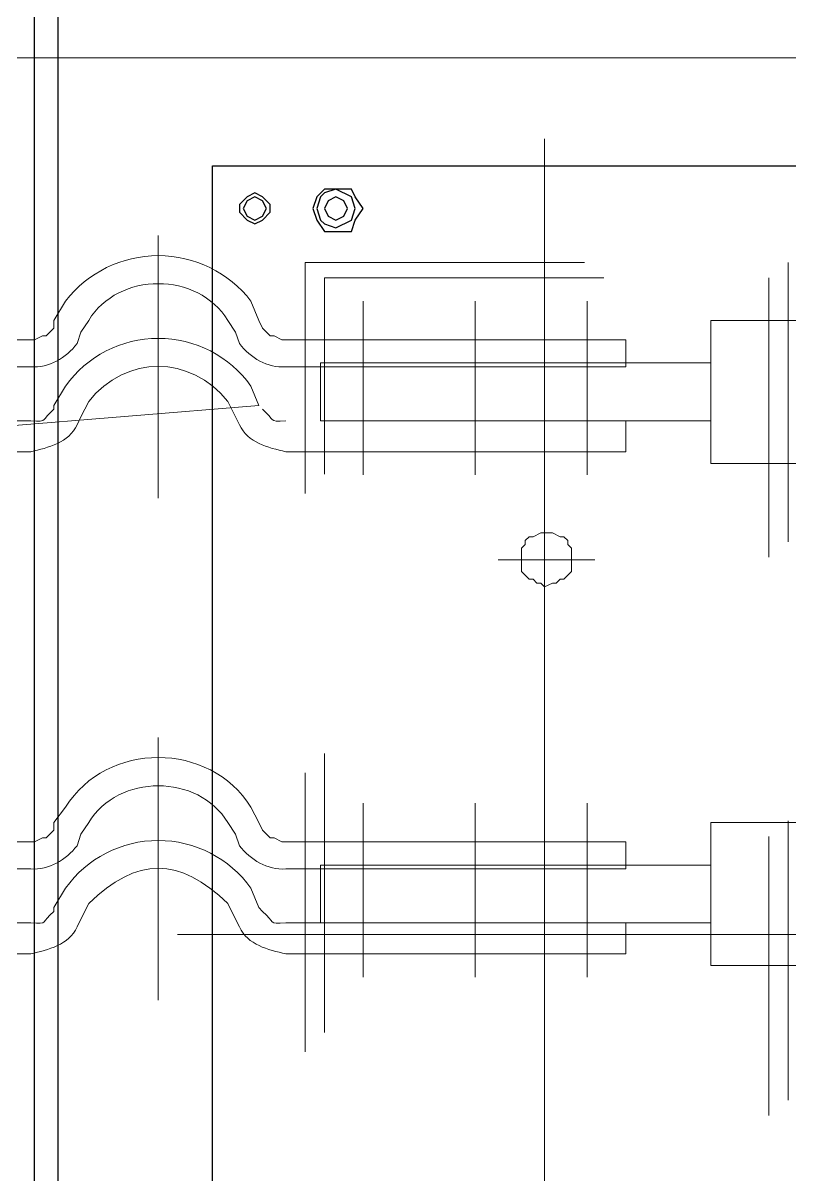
# Model space of a CAD drawing. Header units: metres. Extents: x 530959 to 531458, y 2674234 to 2674577.
# Drawn here: x 531159.1289 to 531159.4034, y 2674393.171 to 2674393.5835 of the extents above; entities that cross this region are included whole.
import ezdxf

# ---------------------------------------------------------------- set-up
doc = ezdxf.new("R2010")
doc.units = ezdxf.units.M
doc.linetypes.add('PDF_IMPORT', pattern=[1, 0.8, -0.2])
doc.layers.add('300mm Hume Pipe', color=74, linetype='Continuous')
doc.layers.add('IDT', color=7, linetype='Continuous')

# ---------------------------------------------------------------- blocks, each defined once
blk = doc.blocks.new('IDT')
at = {"layer": 'IDT', "color": 0, "lineweight": 25}
for p, q in [((17.00597749382158, 12.43073513703428), (17.00597749382158, 13.75164378777674)), ((17.01427616581421, 13.75164378777674), (17.01427616581421, 12.43073513703428)), ((16.95065124651163, 13.68110311637577), (16.95065124651163, 13.13060924936474)), ((16.90085783140492, 13.15412280649855), (16.89947468098561, 13.14997335523969)), ((16.90639043308354, 13.15412280649855), (16.90085783140492, 13.15412280649855)), ((16.90639043308354, 13.15273965607878), (16.90085783140492, 13.14997335523969)), ((16.9105398843424, 13.15412280649855), (16.90639043308354, 13.15412280649855)), ((16.9105398843424, 13.15135650565924), (16.90639043308354, 13.15273965607878)), ((16.91330618518148, 13.14997335523969), (16.9105398843424, 13.15412280649855)), ((16.91192303476217, 13.14997335523969), (16.9105398843424, 13.15135650565924)), ((16.93543659189552, 13.15135650565924), (16.93267029105644, 13.14997335523969)), ((16.93820289273506, 13.14997335523969), (16.93543659189552, 13.15135650565924)), ((16.89947468098561, 13.14997335523969), (16.89670838014607, 13.14582390398061)), ((16.90085783140492, 13.14997335523969), (16.89947468098561, 13.14582390398084)), ((16.90362413224446, 13.14859020481993), (16.90224098182469, 13.14582390398061)), ((16.90362413224446, 13.14859020481993), (16.90224098182469, 13.14582390398061)), ((16.90639043308354, 13.14997335523969), (16.90362413224446, 13.14859020481993)), ((16.90639043308354, 13.14997335523969), (16.90362413224446, 13.14859020481993)), ((16.90915673392263, 13.14859020481993), (16.90639043308354, 13.14997335523969)), ((16.90915673392263, 13.14859020481993), (16.90639043308354, 13.14997335523969)), ((16.9105398843424, 13.14582390398061), (16.90915673392263, 13.14859020481993)), ((16.9105398843424, 13.14582390398061), (16.90915673392263, 13.14859020481993)), ((16.91330618518148, 13.14582390398084), (16.91192303476217, 13.14997335523969)), ((16.91468933560125, 13.14582390398061), (16.91330618518148, 13.14997335523969)), ((16.93267029105644, 13.14997335523969), (16.92990399021735, 13.14720705440038)), ((16.92990399021735, 13.14720705440038), (16.92990399021735, 13.14444075356107)), ((16.93267029105644, 13.14859020481993), (16.93128714063667, 13.14582390398061)), ((16.93543659189552, 13.14997335523969), (16.93267029105644, 13.14859020481993)), ((16.93820289273506, 13.14859020481993), (16.93543659189552, 13.14997335523969)), ((16.94096919357415, 13.14720705440038), (16.93820289273506, 13.14997335523969)), ((16.93958604315438, 13.14582390398061), (16.93820289273506, 13.14859020481993)), ((16.94096919357415, 13.14444075356107), (16.94096919357415, 13.14720705440038)), ((16.89670838014607, 13.14582390398061), (16.89947468098561, 13.14167445272176)), ((16.89947468098561, 13.14582390398084), (16.90085783140492, 13.14167445272176)), ((16.90224098182469, 13.14582390398061), (16.90362413224446, 13.14305760314153)), ((16.90224098182469, 13.14582390398061), (16.90362413224446, 13.14305760314153)), ((16.90362413224446, 13.14305760314153), (16.90639043308354, 13.14167445272176)), ((16.90362413224446, 13.14305760314153), (16.90639043308354, 13.14167445272176)), ((16.90639043308354, 13.14167445272176), (16.90915673392263, 13.14305760314153)), ((16.90639043308354, 13.14167445272176), (16.90915673392263, 13.14305760314153)), ((16.90915673392263, 13.14305760314153), (16.9105398843424, 13.14582390398061)), ((16.90915673392263, 13.14305760314153), (16.9105398843424, 13.14582390398061)), ((16.91192303476217, 13.14167445272176), (16.91330618518148, 13.14582390398084)), ((16.91330618518148, 13.14167445272176), (16.91468933560125, 13.14582390398061)), ((16.92990399021735, 13.14444075356107), (16.93267029105644, 13.14167445272176)), ((16.93128714063667, 13.14582390398061), (16.93267029105644, 13.14305760314153)), ((16.93267029105644, 13.14305760314153), (16.93543659189552, 13.14167445272176)), ((16.93543659189552, 13.14167445272176), (16.93820289273506, 13.14305760314153)), ((16.93820289273506, 13.14305760314153), (16.93958604315438, 13.14582390398061)), ((16.93820289273506, 13.14167445272176), (16.94096919357415, 13.14444075356107)), ((16.89947468098561, 13.14167445272176), (16.90085783140492, 13.13890815188267)), ((16.90085783140492, 13.14167445272176), (16.90639043308354, 13.13890815188267)), ((16.90639043308354, 13.13890815188267), (16.9105398843424, 13.14029130230222)), ((16.9105398843424, 13.14029130230222), (16.91192303476217, 13.14167445272176)), ((16.9105398843424, 13.13890815188267), (16.91330618518148, 13.14167445272176)), ((16.93267029105644, 13.14167445272176), (16.93543659189552, 13.14029130230222)), ((16.93543659189552, 13.14029130230222), (16.93820289273506, 13.14167445272176)), ((16.90085783140492, 13.13890815188267), (16.90639043308354, 13.13890815188267)), ((16.90639043308354, 13.13890815188267), (16.9105398843424, 13.13890815188267)), ((16.95065124651163, 13.13060924936474), (16.71136622391649, 13.13060924936474))]:
    blk.add_line(p, q, dxfattribs=at)
at = {"layer": 'IDT', "color": 0, "lineweight": 13}
for p, q in [((16.83170031042371, 13.12092719642749), (16.83170031042371, 13.69216831973279)), ((16.97001535238613, 13.36574482070125), (16.97001535238613, 13.42936974000406)), ((16.81648565580807, 13.38925837783484), (16.81648565580807, 13.42107083748613)), ((16.85659701797684, 13.38925837783484), (16.85659701797684, 13.42107083748613)), ((16.89670838014607, 13.38925837783484), (16.89670838014607, 13.42107083748613)), ((16.69891787013992, 13.40585618287025), (16.96309960028819, 13.40585618287025)), ((16.96309960028819, 13.40585618287025), (16.69891787013992, 13.40585618287025)), ((16.97001535238613, 13.3353155114695), (16.97001535238613, 13.39894043077231)), ((16.81648565580807, 13.35882906860309), (16.81648565580807, 13.39202467867415)), ((16.85659701797684, 13.35882906860309), (16.85659701797684, 13.39202467867415)), ((16.89670838014607, 13.35882906860309), (16.89670838014607, 13.39202467867415)), ((16.83170031042371, 13.25647593755082), (16.83170031042371, 13.28690524678257)), ((16.84829811545913, 13.27169059216669), (16.81371935496853, 13.27169059216669)), ((16.97001535238613, 13.18593526614984), (16.97001535238613, 13.24956018545265)), ((16.81648565580807, 13.20944882328342), (16.81648565580807, 13.24126128293494)), ((16.85659701797684, 13.20944882328342), (16.85659701797684, 13.24126128293494)), ((16.89670838014607, 13.20944882328342), (16.89670838014607, 13.24126128293494)), ((16.97001535238613, 13.15550595691809), (16.97001535238613, 13.2191308762209)), ((16.81648565580807, 13.17901951405167), (16.81648565580807, 13.21221512412274)), ((16.85659701797684, 13.17901951405167), (16.85659701797684, 13.21221512412274)), ((16.89670838014607, 13.17901951405167), (16.89670838014607, 13.21221512412274)), ((16.62007829622124, 13.09188103761528), (18.11111444857741, 13.09188103761528))]:
    blk.add_line(p, q, dxfattribs=at)
at = {"layer": 'IDT', "color": 0, "linetype": 'PDF_IMPORT', "lineweight": 13, "ltscale": 0.04249999999999998}
for p, q in [((16.74456183398732, 13.16518800985557), (16.74456183398732, 13.6479075063047)), ((16.91745563644079, 13.6479075063047), (16.91745563644079, 13.16518800985557)), ((16.91745563644079, 13.16518800985557), (16.74456183398732, 13.16518800985557))]:
    blk.add_line(p, q, dxfattribs=at)
at = {"layer": 'IDT', "color": 0, "linetype": 'PDF_IMPORT', "lineweight": 13, "ltscale": 0.04583333333333339}
for p, q in [((16.75147758608571, 13.17072061153397), (16.75147758608571, 13.64099175420677)), ((16.9105398843424, 13.64099175420677), (16.9105398843424, 13.17072061153397)), ((16.9105398843424, 13.17072061153397), (16.75147758608571, 13.17072061153397))]:
    blk.add_line(p, q, dxfattribs=at)
at = {"layer": 'IDT', "color": 0, "lineweight": 9}
for p, q in [((16.77222484237998, 13.41692138622727), (16.68646951636291, 13.41692138622727)), ((16.77222484237998, 13.36574482070125), (16.77222484237998, 13.41692138622727)), ((16.91192303476217, 13.4017067316114), (16.77222484237998, 13.4017067316114)), ((16.91192303476217, 13.38095947531713), (16.91192303476217, 13.4017067316114)), ((16.77222484237998, 13.38095947531713), (16.91192303476217, 13.38095947531713)), ((16.68646951636291, 13.36574482070125), (16.77222484237998, 13.36574482070125)), ((16.77222484237998, 13.23711183167609), (16.68646951636291, 13.23711183167609)), ((16.77222484237998, 13.18593526614984), (16.77222484237998, 13.23711183167609)), ((16.91192303476217, 13.22189717706021), (16.77222484237998, 13.22189717706021)), ((16.91192303476217, 13.20114992076572), (16.91192303476217, 13.22189717706021)), ((16.77222484237998, 13.20114992076572), (16.91192303476217, 13.20114992076572)), ((16.68646951636291, 13.18593526614984), (16.77222484237998, 13.18593526614984))]:
    blk.add_line(p, q, dxfattribs=at)
at = {"layer": 'IDT', "color": 0, "lineweight": 0}
for p, q in [((16.92437138853873, 13.41277193496842), (16.80265415161173, 13.41277193496842)), ((16.80265415161173, 13.41277193496842), (16.80265415161173, 13.4017067316114)), ((17.13737655316098, 13.41277193496842), (17.01565931623398, 13.41277193496842)), ((16.94096919357415, 13.40308988203117), (16.94235234399392, 13.40032358119186)), ((16.99906151119856, 13.40308988203117), (16.99767836077879, 13.40032358119186)), ((16.80265415161173, 13.4017067316114), (16.92437138853873, 13.4017067316114)), ((16.94235234399392, 13.40032358119186), (16.945118644833, 13.39479097951323)), ((16.99767836077879, 13.40032358119186), (16.99491205993971, 13.39479097951323)), ((17.13737655316098, 13.4017067316114), (17.01565931623398, 13.4017067316114)), ((16.93405344147621, 13.396174129933), (16.93267029105644, 13.39755728035254)), ((16.93681974231529, 13.38925837783484), (16.93405344147621, 13.396174129933)), ((17.00736041371627, 13.396174129933), (17.00321096245742, 13.38925837783484)), ((17.00736041371627, 13.39755728035254), (17.00736041371627, 13.396174129933)), ((16.92437138853873, 13.38234262573667), (16.80265415161173, 13.38234262573667)), ((16.80265415161173, 13.38234262573667), (16.80265415161173, 13.37266057279942)), ((17.13737655316098, 13.38234262573667), (17.01565931623398, 13.38234262573667)), ((16.80265415161173, 13.37266057279942), (16.9257545389585, 13.37266057279942)), ((16.9257545389585, 13.37266057279942), (16.92852083979759, 13.37127742237965)), ((16.92852083979759, 13.37127742237965), (16.92990399021735, 13.37127742237965)), ((16.92990399021735, 13.37127742237965), (16.93128714063667, 13.36989427196011)), ((16.94096919357415, 13.37404372321896), (16.94235234399392, 13.36989427196011)), ((16.99906151119856, 13.37404372321896), (16.99767836077879, 13.36989427196011)), ((17.01012671455535, 13.37127742237965), (17.00736041371627, 13.36851112154034)), ((17.01150986497512, 13.37127742237965), (17.01012671455535, 13.37127742237965)), ((17.01427616581421, 13.37266057279942), (17.01150986497512, 13.37127742237965)), ((17.13737655316098, 13.37266057279942), (17.01427616581421, 13.37266057279942)), ((16.93128714063667, 13.36989427196011), (16.93267029105644, 13.36851112154034)), ((16.93267029105644, 13.36851112154034), (16.93405344147621, 13.36574482070125)), ((16.94235234399392, 13.36989427196011), (16.945118644833, 13.36574482070125)), ((16.99767836077879, 13.36989427196011), (16.99491205993971, 13.36574482070125)), ((17.00736041371627, 13.36851112154034), (17.00736041371627, 13.36574482070125)), ((16.93405344147621, 13.36574482070125), (16.93681974231529, 13.36021221902263)), ((17.00736041371627, 13.36574482070125), (17.00321096245742, 13.36021221902263)), ((16.92437138853873, 13.23296238041723), (16.80265415161173, 13.23296238041723)), ((16.80265415161173, 13.23296238041723), (16.80265415161173, 13.22189717706021)), ((17.13737655316098, 13.23296238041723), (17.01565931623398, 13.23296238041723)), ((16.94096919357415, 13.22328032747976), (16.94235234399392, 13.22051402664044)), ((16.99906151119856, 13.22328032747976), (16.99767836077879, 13.22051402664044)), ((17.13737655316098, 13.22189717706021), (17.01565931623398, 13.22189717706021)), ((16.94235234399392, 13.22051402664044), (16.945118644833, 13.21498142496205)), ((16.99767836077879, 13.22051402664044), (16.99491205993971, 13.21498142496205)), ((17.00736041371627, 13.21774772580136), (17.00736041371627, 13.21636457538159)), ((16.93681974231529, 13.20944882328342), (16.93405344147621, 13.21636457538159)), ((17.00736041371627, 13.21636457538159), (17.00321096245742, 13.20944882328342)), ((16.92437138853873, 13.20253307118548), (16.80265415161173, 13.20253307118548)), ((16.80265415161173, 13.20253307118548), (16.80265415161173, 13.19285101824801)), ((17.13737655316098, 13.20253307118548), (17.01565931623398, 13.20253307118548)), ((16.80265415161173, 13.19285101824801), (16.9257545389585, 13.19285101824801)), ((16.9257545389585, 13.19285101824801), (16.92852083979759, 13.19146786782846)), ((16.94096919357415, 13.19423416866755), (16.94235234399392, 13.19008471740869)), ((16.99906151119856, 13.19423416866755), (16.99767836077879, 13.19008471740869)), ((17.01150986497512, 13.19146786782846), (17.01427616581421, 13.19285101824801)), ((17.01427616581421, 13.19285101824801), (17.13737655316098, 13.19285101824801)), ((16.92852083979759, 13.19146786782846), (16.92990399021735, 13.19146786782846)), ((16.92990399021735, 13.19146786782846), (16.93128714063667, 13.19008471740869)), ((16.93128714063667, 13.19008471740869), (16.93267029105644, 13.18870156698915)), ((16.93267029105644, 13.18870156698915), (16.93405344147621, 13.18593526614984)), ((16.94235234399392, 13.19008471740869), (16.945118644833, 13.18593526614984)), ((16.99767836077879, 13.19008471740869), (16.99491205993971, 13.18593526614984)), ((17.00736041371627, 13.18870156698915), (17.01012671455535, 13.19146786782846)), ((17.00736041371627, 13.18593526614984), (17.00736041371627, 13.18870156698915)), ((17.01012671455535, 13.19146786782846), (17.01150986497512, 13.19146786782846)), ((16.93405344147621, 13.18593526614984), (16.93681974231529, 13.17901951405167)), ((17.00321096245742, 13.17901951405167), (17.00736041371627, 13.18593526614984))]:
    blk.add_line(p, q, dxfattribs=at)
at = {"layer": 'IDT', "color": 0, "lineweight": 20}
for p, q in [((16.82755085916486, 13.2799894946844), (16.82616770874509, 13.27860634426486)), ((16.82893400958463, 13.2799894946844), (16.82755085916486, 13.2799894946844)), ((16.83170031042371, 13.28137264510394), (16.82893400958463, 13.2799894946844)), ((16.83308346084348, 13.2799894946844), (16.83170031042371, 13.28137264510394)), ((16.83446661126325, 13.2799894946844), (16.83308346084348, 13.2799894946844)), ((16.83584976168257, 13.27860634426486), (16.83446661126325, 13.2799894946844)), ((16.82478455832577, 13.27860634426486), (16.82201825748623, 13.27584004342555)), ((16.82201825748623, 13.27584004342555), (16.82201825748623, 13.26754114090784)), ((16.82616770874509, 13.27860634426486), (16.82478455832577, 13.27860634426486)), ((16.83723291210234, 13.27860634426486), (16.83584976168257, 13.27860634426486)), ((16.83999921294142, 13.27584004342555), (16.83723291210234, 13.27860634426486)), ((16.83999921294142, 13.26754114090784), (16.83999921294142, 13.27584004342555)), ((16.82201825748623, 13.26754114090784), (16.823401407906, 13.26615799048807)), ((16.83861606252211, 13.26615799048807), (16.83999921294142, 13.26754114090784)), ((16.823401407906, 13.26615799048807), (16.823401407906, 13.26477484006853)), ((16.823401407906, 13.26477484006853), (16.82478455832577, 13.26339168964898)), ((16.82478455832577, 13.26339168964898), (16.82616770874509, 13.26339168964898)), ((16.82616770874509, 13.26339168964898), (16.82893400958463, 13.26200853922921)), ((16.83308346084348, 13.26200853922921), (16.83584976168257, 13.26339168964898)), ((16.83584976168257, 13.26339168964898), (16.83723291210234, 13.26339168964898)), ((16.83723291210234, 13.26339168964898), (16.83861606252211, 13.26477484006853)), ((16.83861606252211, 13.26477484006853), (16.83861606252211, 13.26615799048807)), ((16.82893400958463, 13.26200853922921), (16.83308346084348, 13.26200853922921))]:
    blk.add_line(p, q, dxfattribs=at)
at = {"layer": 'IDT', "color": 0, "linetype": 'PDF_IMPORT', "lineweight": 0, "ltscale": 0.07333333333333325}
blk.add_line((16.93405344147621, 13.21636457538159), (17.13737655316098, 13.23296238041723), dxfattribs=at)
at = {"layer": 'IDT', "color": 0, "lineweight": 0}
for centre, radius, start, end in [((16.97001535238613, 13.41295163039706), 0.04078380493490966, 215.5172176271533, 324.4827823728465), ((16.97001535238613, 13.23312145495254), 0.0407718287316959, 215.4936311584642, 324.5063688415358), ((16.97001535238613, 13.20470613704776), 0.04197321918702003, 217.7325530572537, 322.2674469427462)]:
    blk.add_arc(centre, radius, start, end, dxfattribs=at)
for points in [[(16.94096919357415, 13.40308988203117), (16.93801847267903, 13.40965984652428), (16.93061861793402, 13.41127352201386), (16.92437138853873, 13.41277193496842)], [(17.01565931623398, 13.41277193496842), (17.00941208683869, 13.41127352201386), (17.00201223209368, 13.40965984652428), (16.99906151119856, 13.40308988203117)], [(16.93267029105644, 13.39755728035254), (16.92792147461594, 13.4015684165696), (16.93094135303207, 13.40207557172346), (16.92437138853873, 13.4017067316114)], [(17.01565931623398, 13.4017067316114), (17.00908935174064, 13.40207557172346), (17.01210923015677, 13.4015684165696), (17.00736041371627, 13.39755728035254)], [(16.945118644833, 13.39479097951323), (16.96236192006452, 13.37784738687299), (16.97766878470819, 13.37784738687299), (16.99491205993971, 13.39479097951323)], [(16.94096919357415, 13.37404372321896), (16.93700416237132, 13.3790922222505), (16.93091830052506, 13.38287283339753), (16.92437138853873, 13.38234262573667)], [(17.01565931623398, 13.38234262573667), (17.00911240424765, 13.38287283339753), (17.00302654240139, 13.3790922222505), (16.99906151119856, 13.37404372321896)], [(16.945118644833, 13.36574482070125), (16.95572279805018, 13.34820186287891), (16.98430790672253, 13.34820186287891), (16.99491205993971, 13.36574482070125)], [(16.93681974231529, 13.36021221902263), (16.95166555681934, 13.33656034684702), (16.98836514795337, 13.33656034684702), (17.00321096245742, 13.36021221902263)], [(16.94096919357415, 13.22328032747976), (16.93801847267903, 13.22985029197287), (16.93061861793402, 13.23146396746244), (16.92437138853873, 13.23296238041723)], [(17.01565931623398, 13.23296238041723), (17.00941208683869, 13.23146396746244), (17.00201223209368, 13.22985029197287), (16.99906151119856, 13.22328032747976)], [(16.93267029105644, 13.21774772580136), (16.92792147461594, 13.22175886201819), (16.93094135303207, 13.22226601717205), (16.92437138853873, 13.22189717706021)], [(17.01565931623398, 13.22189717706021), (17.00908935174064, 13.22226601717205), (17.01210923015677, 13.22175886201819), (17.00736041371627, 13.21774772580136)], [(16.945118644833, 13.21498142496205), (16.9583968888617, 13.1982222523776), (16.98163381591101, 13.1982222523776), (16.99491205993971, 13.21498142496205)], [(16.94096919357415, 13.19423416866755), (16.93700416237132, 13.19928266769932), (16.93091830052506, 13.20306327884634), (16.92437138853873, 13.20253307118548)], [(17.01565931623398, 13.20253307118548), (17.00911240424765, 13.20306327884634), (17.00302654240139, 13.19928266769932), (16.99906151119856, 13.19423416866755)], [(16.945118644833, 13.18593526614984), (16.95572279805018, 13.16839230832773), (16.98430790672253, 13.16839230832773), (16.99491205993971, 13.18593526614984)]]:
    blk.add_open_spline(points, degree=3, dxfattribs=at)

msp = doc.modelspace()

# ---------------------------------------------------------------- hatches: boundary and pattern name
at = {"layer": '300mm Hume Pipe'}
h = msp.add_hatch(dxfattribs=at)
h.set_pattern_fill('ANSI37', color=74)
h.set_pattern_definition([(45, (0, 0), (-0.08838834764831845, 0.08838834764831845), []), (135, (0, 0), (-0.08838834764831845, -0.08838834764831843), [])])
edge = h.paths.add_edge_path(flags=17)
edge.add_line((531137.2214409288, 2674376.49732584), (531137.2214409288, 2674392.24518533))
edge.add_arc((531138.1214409287, 2674392.24518533), 0.8999999999068677, 89.99999992588772, 179.9999999703551, ccw=False)
edge.add_line((531138.1214409298, 2674393.14518533), (531141.1041698037, 2674393.145185326))
edge.add_line((531141.1041698037, 2674393.145185326), (531141.1041698037, 2674392.845185326))
edge.add_line((531141.1041698037, 2674392.845185326), (531138.4214409302, 2674392.84518533))
edge.add_arc((531138.4214409287, 2674391.94518533), 0.900000000372529, 89.99999990365401, 179.9999999703551)
edge.add_line((531137.5214409288, 2674391.94518533), (531137.5214409288, 2674376.79732584))
edge.add_arc((531138.4214409287, 2674376.79732584), 0.8999999999068677, 180, 270.0000000074112)
edge.add_line((531138.4214409288, 2674375.89732584), (531263.8277541483, 2674375.89732584))
edge.add_line((531263.8277541483, 2674375.89732584), (531263.8277541483, 2674375.59732584))
edge.add_line((531263.8277541483, 2674375.59732584), (531138.1214409288, 2674375.59732584))
edge.add_arc((531138.1214409287, 2674376.49732584), 0.900000000372529, 180.0000000296449, 270.00000000741124, ccw=False)
edge = h.paths.add_edge_path()
edge.add_line((531138.0012843688, 2674375.477169281), (531263.8277541483, 2674375.477169279))
edge.add_line((531263.8277541483, 2674375.477169279), (531263.8277541483, 2674375.17716928))
edge.add_line((531263.8277541483, 2674375.17716928), (531137.7012843688, 2674375.17716928))
edge.add_arc((531137.7012843688, 2674376.07716928), 0.8999999999068677, 180, 270, ccw=False)
edge.add_line((531136.8012843687, 2674376.07716928), (531136.8012843697, 2674392.629248199))
edge.add_arc((531137.7012843697, 2674392.629248199), 0.9000000000232831, 89.99999999258881, 180, ccw=False)
edge.add_line((531137.7012843698, 2674393.529248199), (531141.1041698037, 2674393.529248198))
edge.add_line((531141.1041698037, 2674393.529248198), (531141.1041698037, 2674393.229248198))
edge.add_line((531141.1041698037, 2674393.229248198), (531138.0012843698, 2674393.229248199))
edge.add_arc((531138.0012843697, 2674392.329248199), 0.8999999999068677, 89.99999999258877, 180)
edge.add_line((531137.1012843697, 2674392.329248199), (531137.1012843688, 2674376.377169281))
edge.add_arc((531138.0012843688, 2674376.377169281), 0.9000000000232831, 180.0000000296449, 270)

# ---------------------------------------------------------------- block references
at = {"layer": 'IDT', "color": 8, "rotation": 180}
msp.add_blockref('IDT', (531176.1472843677, 2674406.66296954), dxfattribs=at)

doc.saveas('drawing.dxf')
